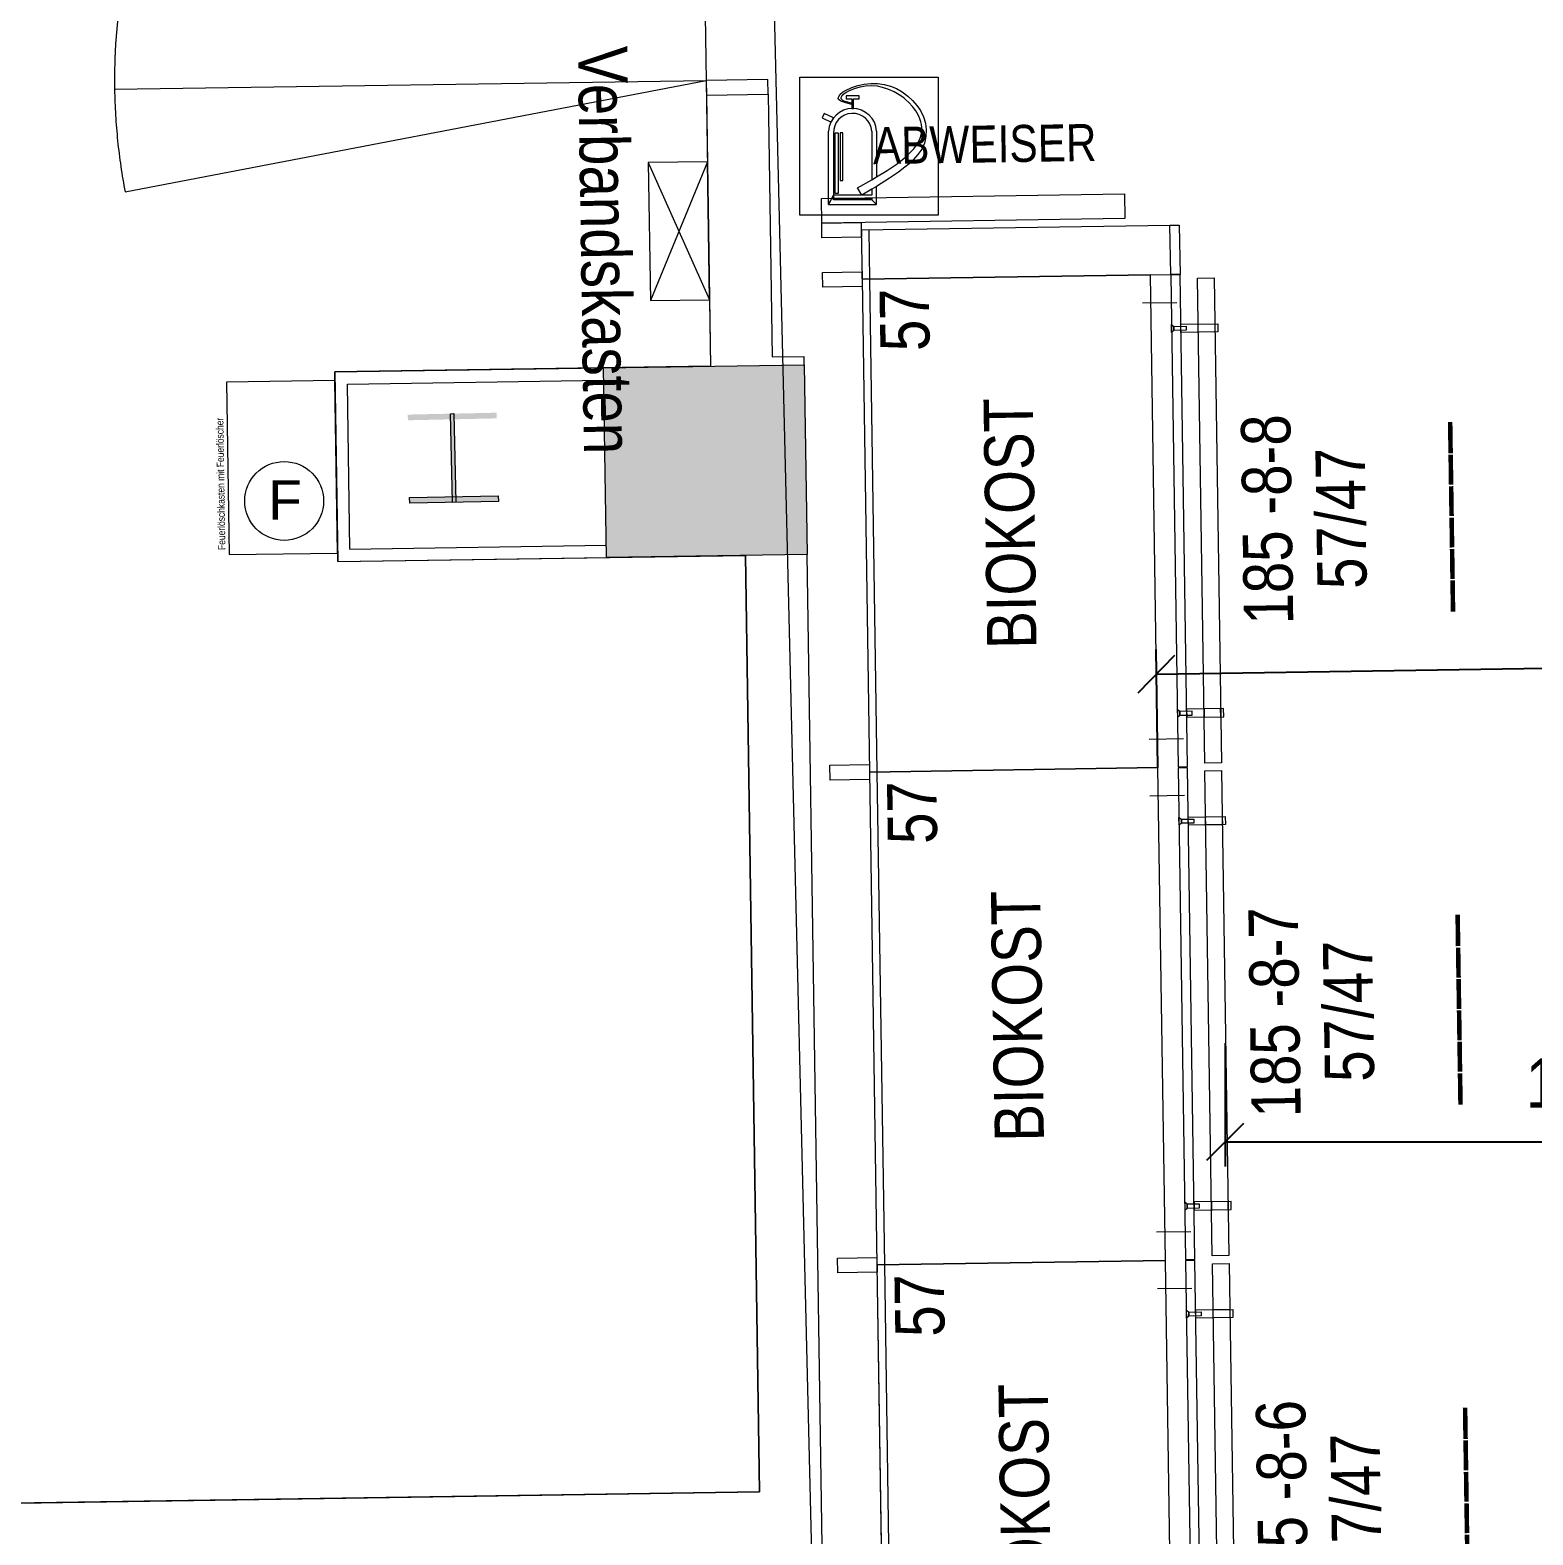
# Model space of a CAD drawing. Header units: millimetres. Extents: x 2027740 to 2136289, y -1533552 to -1491502.
# Drawn here: x 2062198 to 2065246, y -1512327 to -1509274 of the extents above; entities that cross this region are included whole.
import ezdxf
from ezdxf.enums import TextEntityAlignment as Align

# ---------------------------------------------------------------- set-up
doc = ezdxf.new("R2010")
doc.units = ezdxf.units.MM
doc.header["$MEASUREMENT"] = 0
doc.linetypes.add('AUSGEZOGEN', pattern=[0])
doc.linetypes.add('DGN Style 2', pattern=[375.045563, 225.027338, -150.018225])
for name, color, linetype, lineweight in [('01_Grundriss', 7, 'Continuous', 0), ('10_Einrichtung', 7, 'Continuous', 0), ('10_Einrichtung (Construction)', 7, 'Continuous', 0), ('11_Schraffur', 9, 'Continuous', 0), ('13_Ladenbau', 94, 'Continuous', 0), ('16_Brandschutz', 94, 'Continuous', 0), ('16_Brandschutz (Construction)', 94, 'Continuous', 0), ('20_Sortimentierung', 7, 'Continuous', 0), ('21_Modulnummer', 7, 'Continuous', 0)]:
    doc.layers.add(name, color=color, linetype=linetype, lineweight=lineweight)
doc.layers.add('15_Flächen', color=6, linetype='Continuous', lineweight=0, plot=False)
doc.styles.add('Rossmann', font='ARIALN.TTF', dxfattribs={"height": 100})
doc.styles.add('Style-Arial', font='arial.ttf')
doc.styles.add('Style-Arial Narrow', font='ARIALN.TTF')
doc.dimstyles.new('Rossmann', dxfattribs={"dimtxt": 100, "dimasz": 75, "dimexe": 50, "dimexo": 0.0625, "dimgap": 50, "dimtad": 1, "dimdec": 3, "dimlfac": 0.001, "dimzin": 3, "dimtxsty": 'Rossmann', "dimcen": 0, "dimadec": 3, "dimazin": 0, "dimtfac": 1, "dimtdec": 0, "dimtofl": 0, "dimtmove": 0, "dimatfit": 1, "dimfxl": 200, "dimfxlon": 1, "dimfrac": 2, "dimtolj": 1, "dimtzin": 3, "dimarcsym": 0})

# ---------------------------------------------------------------- blocks, each defined once
blk = doc.blocks.new('_Oblique')
at = {"color": 0, "linetype": 'ByBlock', "lineweight": -2}
blk.add_line((0.5, 0.5), (-0.5, -0.5), dxfattribs=at)
blk = doc.blocks.new('*D49')
at = {"layer": '10_Einrichtung', "color": 0, "linetype": 'ByBlock', "lineweight": -2, "transparency": 16777216}
for p, q in [((2064622, -1511329.9), (2064622, -1511579.9)), ((2066422.2, -1511329.9), (2066422.2, -1511579.9))]:
    blk.add_line(p, q, dxfattribs=at)
at = {"layer": '10_Einrichtung', "color": 0, "lineweight": -2, "transparency": 16777216}
blk.add_line((2064622, -1511529.9), (2066422.2, -1511529.9), dxfattribs=at)
at = {"layer": 'Defpoints', "color": 0, "lineweight": 0, "transparency": 16777216}
for p in [(2066422.2, -1510792.3), (2064622, -1511269), (2066422.2, -1511529.9)]:
    blk.add_point(p, dxfattribs=at)
at = {"layer": '10_Einrichtung', "color": 0, "lineweight": -2, "transparency": 16777216, "xscale": 75, "yscale": 75, "zscale": 75, "rotation": 180}
blk.add_blockref('_Oblique', (2064622, -1511529.9), dxfattribs=at)
at = {"layer": '10_Einrichtung', "color": 0, "lineweight": -2, "transparency": 16777216, "xscale": 75, "yscale": 75, "zscale": 75}
blk.add_blockref('_Oblique', (2066422.2, -1511529.9), dxfattribs=at)
at = {"layer": '10_Einrichtung', "color": 0, "transparency": 16777216, "insert": (2065375.3, -1511419.8), "char_height": 100, "attachment_point": 5, "style": 'Style-Arial Narrow'}
blk.add_mtext('\\A1;1,800', dxfattribs=at)
blk = doc.blocks.new('Feuerlöscher')
at = {"color": 1, "ltscale": 0.01}
blk.add_circle((0, 0), 0.1, dxfattribs=at)
at = {"color": 1, "style": 'Style-Arial'}
blk.add_text('F', height=0.1, dxfattribs=at).set_placement((-0.0403, -0.0476))
blk = doc.blocks.new('*U16')
at = {"layer": '01_Grundriss', "color": 0, "linetype": 'Continuous', "lineweight": 0, "ltscale": 0.01}
for p, q in [((0.005108, 0.006625), (0.005108, -0.005375)), ((-0.006892, -0.005375), (-0.007192, -0.005375)), ((0.005108, -0.006625), (0.005108, -0.005375)), ((0.005108, -0.005375), (0.005408, -0.005375)), ((-0.006892, -0.006625), (-0.007192, -0.006625)), ((0.005408, -0.006625), (0.005108, -0.006625))]:
    blk.add_line(p, q, dxfattribs=at)
at = {"layer": '01_Grundriss', "color": 0, "linetype": 'DGN Style 2', "lineweight": 0, "ltscale": 0.01}
blk.add_line((0.007192, 0.006443), (0.005108, -0.005375), dxfattribs=at)
at = {"layer": '01_Grundriss', "color": 0}
for p, q in [((-0.007192, -0.005375), (-0.007192, -0.006625)), ((-0.006892, -0.005375), (-0.006892, -0.006625)), ((0.005408, -0.005375), (0.005408, -0.006625))]:
    blk.add_line(p, q, dxfattribs=at)
at = {"layer": '01_Grundriss', "color": 0, "linetype": 'Continuous', "lineweight": 0, "ltscale": 0.01, "extrusion": (0, 0, -1)}
blk.add_arc((-0.005108, -0.005375), 0.012, 0, 90, dxfattribs=at)
at = {"layer": '01_Grundriss', "color": 0, "linetype": 'DGN Style 2', "lineweight": 0, "ltscale": 0.01, "extrusion": (0, 0, -1)}
blk.add_arc((-0.005108, -0.005375), 0.012, 90, 100, dxfattribs=at)
blk = doc.blocks.new('*U137')
at = {"layer": '16_Brandschutz', "color": 1, "linetype": 'Continuous'}
for p, q in [((-35.5, 120.6), (-23, 124.6)), ((-23, 124.6), (-9.7, 127.5)), ((-9.7, 127.5), (3.6, 128.9)), ((5, 124.2), (-7.1, 123.5)), ((3.6, 128.9), (17.6, 128.9)), ((17.2, 123.3), (5, 124.2)), ((17.6, 128.9), (31.1, 127.2)), ((31.1, 127.2), (44.1, 123.8)), ((-63.4, 97.9), (-63, 101.1)), ((-61.7, 95.3), (-63.4, 97.9)), ((-63, 101.1), (-59.6, 106.9)), ((-57.9, 92.8), (-61.7, 95.3)), ((-59.6, 106.9), (-54.5, 111.4)), ((-57.5, 100.7), (-57.9, 99.4)), ((-57.9, 99.4), (-57.7, 98.2)), ((-57.7, 98.2), (-57.3, 97.2)), ((-55.8, 103.5), (-57.5, 100.7)), ((-57.3, 97.2), (-55.9, 95.8)), ((-55.9, 95.8), (-54.7, 94.9)), ((-51.7, 107.3), (-55.8, 103.5)), ((-54.7, 94.9), (-51.7, 93.5)), ((-54.5, 111.4), (-48.4, 114.9)), ((-47.2, 110.2), (-51.7, 107.3)), ((-51.7, 93.5), (-46.7, 91.8)), ((-48.4, 114.9), (-35.5, 120.6)), ((-42, 113.1), (-47.2, 110.2)), ((-20.5, 103.9), (-46.9, 103.9)), ((-46.9, 103.9), (-46.9, 97.3)), ((-46.9, 97.3), (-35.3, 97.3)), ((-30.6, 118), (-42, 113.1)), ((-35.3, 97.3), (-35.3, 89)), ((-32, 77.5), (-32, 97.3)), ((-32, 97.3), (-20.5, 97.3)), ((-19.1, 121.5), (-30.6, 118)), ((-20.5, 97.3), (-20.5, 103.9)), ((-7.1, 123.5), (-19.1, 121.5)), ((27.8, 121), (17.2, 123.3)), ((38.7, 117.6), (27.8, 121)), ((51.7, 111.7), (38.7, 117.6)), ((44.1, 123.8), (56.9, 118.5)), ((62.1, 105.9), (51.7, 111.7)), ((56.9, 118.5), (68.4, 111.8)), ((71.7, 99.3), (62.1, 105.9)), ((68.4, 111.8), (79.7, 103.2)), ((75.9, 95.5), (71.7, 99.3)), ((81.9, 90.2), (75.9, 95.5)), ((79.7, 103.2), (89.8, 93.9)), ((89.8, 93.9), (98.5, 84)), ((-92.3, 67.5), (-96.6, 58.6)), ((-72.8, 58.2), (-92.3, 67.5)), ((-47.5, 89), (-57.9, 92.8)), ((-35.3, 85.7), (-47.5, 89)), ((-46.7, 91.8), (-37, 89.4)), ((-37, 89.4), (-35.3, 89)), ((-35.3, 89), (-35.3, 85.7)), ((-35.3, 89), (-35.3, 85.7)), ((-35.3, 85.7), (-35.3, 77.5)), ((-35.3, 77.5), (-32, 77.5)), ((89.6, 81.8), (81.9, 90.2)), ((91.8, 79), (89.6, 81.8)), ((96.5, 72.6), (91.8, 79)), ((99.3, 67.6), (96.5, 72.6)), ((98.5, 84), (105.7, 73.2)), ((102.5, 61.5), (99.3, 67.6)), ((105.7, 73.2), (112, 60.5)), ((-96.6, 58.6), (-78.1, 49.7)), ((-78.1, 49.7), (-72.8, 58.1)), ((-72.8, 58.1), (-72.8, 58.2)), ((104.8, 56.1), (102.5, 61.5)), ((106.6, 50.4), (104.8, 56.1)), ((107.8, 44.5), (106.6, 50.4)), ((108.5, 38.7), (107.8, 44.5)), ((108, 27), (108.4, 33.1)), ((108.4, 33.1), (108.5, 38.7)), ((112, 60.5), (116, 47.5)), ((116, 47.5), (117.7, 33.6)), ((117.7, 33.6), (117.2, 19.7)), ((-73.3, 26.6), (-73.3, -100.8)), ((-69.7, -97.5), (-69.7, 27.7)), ((-69.7, 27.7), (-63.3, 27.7)), ((-63.3, 27.7), (-63.3, -97.5)), ((-53.6, 27.4), (-59.7, 27.4)), ((-59.7, 27.4), (-59.7, -71.1)), ((-53.6, -71.1), (-53.6, 27.4)), ((5.9, 30.7), (5.9, -69.1)), ((15.7, 30.7), (15.7, -63.4)), ((92.1, -5.3), (98.9, 3.9)), ((98.9, 3.9), (104.5, 14.6)), ((104.5, 14.6), (106.6, 20.4)), ((106.6, 20.4), (108, 27)), ((114.1, 6.3), (108.6, -6)), ((117.2, 19.7), (114.1, 6.3)), ((56, -37.6), (74.9, -22.8)), ((74.9, -22.8), (83.7, -14.6)), ((91.9, -27.4), (82.6, -36.1)), ((83.7, -14.6), (92.1, -5.3)), ((100.8, -17.4), (91.9, -27.4)), ((108.6, -6), (100.8, -17.4)), ((15.7, -63.4), (37.3, -50.2)), ((37.3, -50.2), (56, -37.6)), ((60.8, -53.7), (42.3, -66.2)), ((73.6, -43.4), (60.8, -53.7)), ((82.6, -36.1), (73.6, -43.4)), ((-59.7, -71.1), (-53.6, -71.1)), ((-23.4, -86.1), (6, -69.1)), ((-14.8, -100.7), (-23.4, -86.1)), ((5.9, -88.8), (-14.8, -100.7)), ((15.7, -82.9), (5.9, -88.8)), ((15.7, -82.9), (5.9, -88.8)), ((5.9, -88.8), (5.9, -100.8)), ((6, -69.1), (15.7, -63.4)), ((42.3, -66.2), (15.7, -82.9)), ((15.7, -120.5), (15.7, -82.9)), ((-73.3, -100.8), (-83.2, -120.5)), ((-83.2, -120.5), (-73.3, -100.8)), ((-83.2, -120.5), (15.7, -120.5)), ((-83.2, -120.5), (-83.2, -120.5)), ((-73.2, -107.4), (-73.3, -100.8)), ((-14.8, -100.8), (-73.3, -100.8)), ((-73.3, -100.8), (-73.2, -107.4)), ((-73.2, -107.4), (-73.3, -100.8)), ((-73.2, -110.6), (-73.2, -107.4)), ((-73.2, -107.4), (5.9, -107.4)), ((5.9, -110.6), (-73.2, -110.6)), ((-63.3, -97.5), (-69.7, -97.5)), ((5.9, -100.8), (-14.8, -100.8)), ((5.9, -107.4), (5.9, -110.6)), ((15.7, -120.5), (5.9, -110.6)), ((5.9, -110.6), (15.7, -120.5)), ((5.9, -110.6), (15.7, -120.5))]:
    blk.add_line(p, q, dxfattribs=at)
at = {"layer": '16_Brandschutz', "color": 1, "linetype": 'Continuous', "flags": 128}
blk.add_lwpolyline([(-142.1, 142.1), (142.1, 142.1), (142.1, -142.1), (-142.1, -142.1)], close=True, dxfattribs=at)
blk.add_lwpolyline([(-83.2, -120.5), (-83.2, 30.7)], dxfattribs=at)
at = {"layer": '16_Brandschutz', "color": 1, "linetype": 'Continuous'}
for centre, radius, start, end in [((-33.8, 28), 49.5, 3.1466, 176.8534), ((-33.6, 27.8), 39.7, 4.1848, 181.7432), ((-33.6, 27.8), 39.7, 179.3872, 181.7732)]:
    blk.add_arc(centre, radius, start, end, dxfattribs=at)
blk = doc.blocks.new('FLö')
at = {"layer": '16_Brandschutz', "color": 1, "linetype": 'Continuous', "xscale": 0.9850171335536928, "yscale": 0.9850171335536928, "zscale": 0.9850171335536928}
blk.add_blockref('*U137', (0, 40), dxfattribs=at)
blk = doc.blocks.new('Boi rechts T57')
at = {"layer": '10_Einrichtung', "color": 7, "linetype": 'Continuous', "lineweight": 0}
for p, q in [((-50, -267.5), (50, -267.5)), ((-50, -282.5), (50, -282.5))]:
    blk.add_line(p, q, dxfattribs=at)
at = {"layer": '10_Einrichtung', "color": 23, "lineweight": 13, "flags": 128}
blk.add_lwpolyline([(-50, 362.5), (50, 362.5), (50, 343.5), (-50, 343.5)], close=True, dxfattribs=at)
at = {"layer": '10_Einrichtung', "color": 7, "linetype": 'Continuous', "lineweight": 0, "flags": 128}
for points in [[(-35, -362.5), (-65, -362.5), (-65, -282.5), (-35, -282.5)], [(65, -362.5), (35, -362.5), (35, -282.5), (65, -282.5)]]:
    blk.add_lwpolyline(points, close=True, dxfattribs=at)
at = {"layer": '10_Einrichtung (Construction)', "color": 23, "linetype": 'Continuous', "lineweight": 13}
blk.add_line((-50, -282.5), (-50, 343.5), dxfattribs=at)
at = {"layer": '10_Einrichtung (Construction)', "color": 7, "linetype": 'Continuous', "lineweight": 0}
blk.add_line((50, -282.5), (50, 343.5), dxfattribs=at)
blk = doc.blocks.new('Bior')
at = {"layer": '10_Einrichtung', "color": 23, "linetype": 'Continuous', "lineweight": 13}
blk.add_blockref('Boi rechts T57', (-50, 322.5), dxfattribs=at)
blk = doc.blocks.new('Z205_1_5')
at = {"layer": '10_Einrichtung', "color": 7, "linetype": 'Continuous', "lineweight": 0}
for p, q in [((500, 305), (-500, 305)), ((-442.5, -317.8), (-442.5, -248)), ((442.5, -317.8), (442.5, -248))]:
    blk.add_line(p, q, dxfattribs=at)
at = {"layer": '10_Einrichtung', "color": 7, "linetype": 'Continuous', "lineweight": 0, "flags": 128}
for points in [[(-515, 400), (-485, 400), (-485, 320), (-515, 320)], [(485, 400), (515, 400), (515, 320), (485, 320)], [(500, 320), (-500, 320), (-500, -265), (500, -265)]]:
    blk.add_lwpolyline(points, close=True, dxfattribs=at)
at = {"layer": '10_Einrichtung', "color": 23, "linetype": 'Continuous', "lineweight": 13, "flags": 128}
blk.add_lwpolyline([(-498.7, -325), (498.8, -325), (498.8, -306), (-498.7, -306)], close=True, dxfattribs=at)
at = {"layer": '10_Einrichtung', "lineweight": 0, "ltscale": 0.01, "flags": 128}
for points in [[(-398.7, -325), (-398.7, -400), (-382.2, -400), (-382.2, -325)], [(-398.5, -306), (-394.5, -311), (-386.5, -311), (-382.5, -306)], [(-394.5, -311), (-394.5, -336), (-386.5, -336), (-386.5, -311)], [(398.8, -325), (398.8, -400), (382.3, -400), (382.3, -325)], [(398.5, -306), (394.5, -311), (386.5, -311), (382.5, -306)], [(394.5, -311), (394.5, -336), (386.5, -336), (386.5, -311)], [(492, -394), (-492, -394), (-492, -360.3), (492, -360.3)], [(-398.7, -360.3), (-398.7, -394), (-382.2, -394), (-382.2, -360.3)], [(398.8, -360.3), (398.8, -394), (382.3, -394), (382.3, -360.3)]]:
    blk.add_lwpolyline(points, close=True, dxfattribs=at)
at = {"layer": '10_Einrichtung (Construction)', "color": 3, "linetype": 'Continuous', "lineweight": 0}
for p, q in [((-500, 320), (-500, -265)), ((500, 320), (500, -265))]:
    blk.add_line(p, q, dxfattribs=at)
at = {"layer": '10_Einrichtung (Construction)', "color": 5, "linetype": 'Continuous', "lineweight": 0}
blk.add_line((500, 320), (-500, 320), dxfattribs=at)
blk = doc.blocks.new('Biom_5')
at = {"layer": '10_Einrichtung', "color": 7, "linetype": 'Continuous', "lineweight": 0}
blk.add_blockref('Z205_1_5', (500, -360.0005), dxfattribs=at)
at = {"layer": '10_Einrichtung', "color": 7, "linetype": 'Continuous', "lineweight": 0, "style": 'Style-Arial Narrow'}
blk.add_text('57', height=100, dxfattribs=at).set_placement((980, -75), align=Align.TOP_RIGHT)
at = {"layer": '20_Sortimentierung', "color": 7, "linetype": 'Continuous', "lineweight": 0, "style": 'Style-Arial Narrow'}
blk.add_attdef('Biom_5_0', text='', height=100, dxfattribs=at).set_placement((500, -332.5), align=Align.MIDDLE_CENTER)
at = {"layer": '21_Modulnummer', "color": 7, "linetype": 'Continuous', "lineweight": 0, "insert": (500, -804), "char_height": 100, "attachment_point": 2, "line_spacing_factor": 0.6, "style": 'Style-Arial Narrow'}
blk.add_mtext('185 -8-6', dxfattribs=at)
at = {"layer": '21_Modulnummer', "color": 251, "linetype": 'Continuous', "lineweight": 0, "style": 'Style-Arial Narrow'}
blk.add_attdef('Biom_5_0', text='', height=100, dxfattribs=at).set_placement((500, -954), align=Align.TOP_CENTER)
at = {"layer": '21_Modulnummer', "color": 5, "linetype": 'Continuous', "lineweight": 0, "style": 'Style-Arial Narrow'}
blk.add_attdef('Biom_5_0', text='', height=100, dxfattribs=at).set_placement((500, -1104), align=Align.TOP_CENTER)
blk = doc.blocks.new('Z205_1_6')
at = {"layer": '10_Einrichtung', "color": 7, "linetype": 'Continuous', "lineweight": 0}
for p, q in [((500, 305), (-500, 305)), ((-442.5, -317.8), (-442.5, -248)), ((442.5, -317.8), (442.5, -248))]:
    blk.add_line(p, q, dxfattribs=at)
at = {"layer": '10_Einrichtung', "color": 7, "linetype": 'Continuous', "lineweight": 0, "flags": 128}
for points in [[(-515, 400), (-485, 400), (-485, 320), (-515, 320)], [(485, 400), (515, 400), (515, 320), (485, 320)], [(500, 320), (-500, 320), (-500, -265), (500, -265)]]:
    blk.add_lwpolyline(points, close=True, dxfattribs=at)
at = {"layer": '10_Einrichtung', "color": 23, "linetype": 'Continuous', "lineweight": 13, "flags": 128}
blk.add_lwpolyline([(-498.7, -325), (498.8, -325), (498.8, -306), (-498.7, -306)], close=True, dxfattribs=at)
at = {"layer": '10_Einrichtung', "lineweight": 0, "ltscale": 0.01, "flags": 128}
for points in [[(-398.7, -325), (-398.7, -400), (-382.2, -400), (-382.2, -325)], [(-398.5, -306), (-394.5, -311), (-386.5, -311), (-382.5, -306)], [(-394.5, -311), (-394.5, -336), (-386.5, -336), (-386.5, -311)], [(398.8, -325), (398.8, -400), (382.3, -400), (382.3, -325)], [(398.5, -306), (394.5, -311), (386.5, -311), (382.5, -306)], [(394.5, -311), (394.5, -336), (386.5, -336), (386.5, -311)], [(492, -394), (-492, -394), (-492, -360.3), (492, -360.3)], [(-398.7, -360.3), (-398.7, -394), (-382.2, -394), (-382.2, -360.3)], [(398.8, -360.3), (398.8, -394), (382.3, -394), (382.3, -360.3)]]:
    blk.add_lwpolyline(points, close=True, dxfattribs=at)
at = {"layer": '10_Einrichtung (Construction)', "color": 3, "linetype": 'Continuous', "lineweight": 0}
for p, q in [((-500, 320), (-500, -265)), ((500, 320), (500, -265))]:
    blk.add_line(p, q, dxfattribs=at)
at = {"layer": '10_Einrichtung (Construction)', "color": 5, "linetype": 'Continuous', "lineweight": 0}
blk.add_line((500, 320), (-500, 320), dxfattribs=at)
blk = doc.blocks.new('Biom_6')
at = {"layer": '10_Einrichtung', "color": 7, "linetype": 'Continuous', "lineweight": 0}
blk.add_blockref('Z205_1_6', (500, -360.0005), dxfattribs=at)
at = {"layer": '10_Einrichtung', "color": 7, "linetype": 'Continuous', "lineweight": 0, "style": 'Style-Arial Narrow'}
blk.add_text('57', height=100, dxfattribs=at).set_placement((980, -75), align=Align.TOP_RIGHT)
at = {"layer": '20_Sortimentierung', "color": 7, "linetype": 'Continuous', "lineweight": 0, "style": 'Style-Arial Narrow'}
blk.add_attdef('Biom_6_0', text='', height=100, dxfattribs=at).set_placement((500, -332.5), align=Align.MIDDLE_CENTER)
at = {"layer": '21_Modulnummer', "color": 7, "linetype": 'Continuous', "lineweight": 0, "insert": (500, -804), "char_height": 100, "attachment_point": 2, "line_spacing_factor": 0.6, "style": 'Style-Arial Narrow'}
blk.add_mtext('185 -8-7', dxfattribs=at)
at = {"layer": '21_Modulnummer', "color": 251, "linetype": 'Continuous', "lineweight": 0, "style": 'Style-Arial Narrow'}
blk.add_attdef('Biom_6_0', text='', height=100, dxfattribs=at).set_placement((500, -954), align=Align.TOP_CENTER)
at = {"layer": '21_Modulnummer', "color": 5, "linetype": 'Continuous', "lineweight": 0, "style": 'Style-Arial Narrow'}
blk.add_attdef('Biom_6_0', text='', height=100, dxfattribs=at).set_placement((500, -1104), align=Align.TOP_CENTER)
blk = doc.blocks.new('Z205_1_7')
at = {"layer": '10_Einrichtung', "color": 7, "linetype": 'Continuous', "lineweight": 0}
for p, q in [((500, 305.0005), (-500, 305.0005)), ((-442.5, -317.7995), (-442.5, -248.0146)), ((442.5, -317.7995), (442.5, -248.0146))]:
    blk.add_line(p, q, dxfattribs=at)
at = {"layer": '10_Einrichtung', "color": 7, "linetype": 'Continuous', "lineweight": 0, "flags": 128}
for points in [[(-515, 400.0005), (-485, 400.0005), (-485, 320.0005), (-515, 320.0005)], [(485, 400.0005), (515, 400.0005), (515, 320.0005), (485, 320.0005)], [(500, 320.0005), (-500, 320.0005), (-500, -264.9995), (500, -264.9995)]]:
    blk.add_lwpolyline(points, close=True, dxfattribs=at)
at = {"layer": '10_Einrichtung', "color": 23, "linetype": 'Continuous', "lineweight": 13, "flags": 128}
blk.add_lwpolyline([(-498.75, -324.9995), (498.75, -324.9995), (498.75, -305.9995), (-498.75, -305.9995)], close=True, dxfattribs=at)
at = {"layer": '10_Einrichtung', "lineweight": 0, "ltscale": 0.01, "flags": 128}
for points in [[(-398.75, -324.9995), (-398.75, -399.9995), (-382.25, -399.9995), (-382.25, -324.9995)], [(-398.5, -305.9995), (-394.5, -310.9995), (-386.5, -310.9995), (-382.5, -305.9995)], [(-394.5, -310.9995), (-394.5, -335.9995), (-386.5, -335.9995), (-386.5, -310.9995)], [(398.75, -324.9995), (398.75, -399.9995), (382.25, -399.9995), (382.25, -324.9995)], [(398.5, -305.9995), (394.5, -310.9995), (386.5, -310.9995), (382.5, -305.9995)], [(394.5, -310.9995), (394.5, -335.9995), (386.5, -335.9995), (386.5, -310.9995)], [(492, -393.9995), (-492, -393.9995), (-492, -360.2995), (492, -360.2995)], [(-398.75, -360.2995), (-398.75, -393.9995), (-382.25, -393.9995), (-382.25, -360.2995)], [(398.75, -360.2995), (398.75, -393.9995), (382.25, -393.9995), (382.25, -360.2995)]]:
    blk.add_lwpolyline(points, close=True, dxfattribs=at)
at = {"layer": '10_Einrichtung (Construction)', "color": 3, "linetype": 'Continuous', "lineweight": 0}
for p, q in [((-500, 320.0005), (-500, -264.9995)), ((500, 320.0005), (500, -264.9995))]:
    blk.add_line(p, q, dxfattribs=at)
at = {"layer": '10_Einrichtung (Construction)', "color": 5, "linetype": 'Continuous', "lineweight": 0}
blk.add_line((500, 320.0005), (-500, 320.0005), dxfattribs=at)
blk = doc.blocks.new('Biom_7')
at = {"layer": '10_Einrichtung', "color": 7, "linetype": 'Continuous', "lineweight": 0}
blk.add_blockref('Z205_1_7', (500, -360.0005), dxfattribs=at)
at = {"layer": '10_Einrichtung', "color": 7, "linetype": 'Continuous', "lineweight": 0, "style": 'Style-Arial Narrow'}
blk.add_text('57', height=100, dxfattribs=at).set_placement((980, -75), align=Align.TOP_RIGHT)
at = {"layer": '20_Sortimentierung', "color": 7, "linetype": 'Continuous', "lineweight": 0, "style": 'Style-Arial Narrow'}
blk.add_attdef('Biom_7_0', text='', height=100, dxfattribs=at).set_placement((500, -332.5), align=Align.MIDDLE_CENTER)
at = {"layer": '21_Modulnummer', "color": 7, "linetype": 'Continuous', "lineweight": 0, "insert": (500, -804), "char_height": 100, "attachment_point": 2, "line_spacing_factor": 0.6, "style": 'Style-Arial Narrow'}
blk.add_mtext('185 -8-8', dxfattribs=at)
at = {"layer": '21_Modulnummer', "color": 251, "linetype": 'Continuous', "lineweight": 0, "style": 'Style-Arial Narrow'}
blk.add_attdef('Biom_7_0', text='', height=100, dxfattribs=at).set_placement((500, -954), align=Align.TOP_CENTER)
at = {"layer": '21_Modulnummer', "color": 5, "linetype": 'Continuous', "lineweight": 0, "style": 'Style-Arial Narrow'}
blk.add_attdef('Biom_7_0', text='', height=100, dxfattribs=at).set_placement((500, -1104), align=Align.TOP_CENTER)
blk = doc.blocks.new('Betriebsverbandskasten')
at = {"layer": '16_Brandschutz', "color": 132, "linetype": 'Continuous', "lineweight": 0}
for p, q in [((-160.4, 154.5), (119.6, 34.5)), ((-160.4, 34.5), (119.6, 154.5))]:
    blk.add_line(p, q, dxfattribs=at)
at = {"layer": '16_Brandschutz', "color": 132, "linetype": 'Continuous', "lineweight": 0, "flags": 128}
blk.add_lwpolyline([(119.6, 154.5), (-160.4, 154.5), (-160.4, 34.5), (119.6, 34.5)], close=True, dxfattribs=at)
at = {"layer": '16_Brandschutz (Construction)', "color": 132, "linetype": 'Continuous', "lineweight": 0, "insert": (-398, -4.5), "char_height": 100, "attachment_point": 1, "line_spacing_factor": 0.6, "style": 'Rossmann'}
blk.add_mtext('\\pt500;\\FArial Narrow;\\C132;Verbandskasten\\P', dxfattribs=at)
blk = doc.blocks.new('VerKa')
at = {"layer": '16_Brandschutz', "color": 132, "linetype": 'Continuous', "lineweight": 0}
blk.add_blockref('Betriebsverbandskasten', (20.4, -154.5), dxfattribs=at)
blk = doc.blocks.new('*D618')
at = {"layer": '13_Ladenbau', "color": 0, "linetype": 'ByBlock', "lineweight": -2, "transparency": 16777216}
for p, q in [((2066555.9, -1510739.6), (2066552.2, -1510499.5)), ((2064485.5, -1510771), (2064481.8, -1510530.9))]:
    blk.add_line(p, q, dxfattribs=at)
at = {"layer": '13_Ladenbau', "color": 0, "lineweight": -2, "transparency": 16777216}
blk.add_line((2064482.6, -1510580.9), (2066553, -1510549.5), dxfattribs=at)
at = {"layer": 'Defpoints', "color": 0, "lineweight": 0, "transparency": 16777216}
for p in [(2066553, -1510549.5), (2066555.9, -1510739.7), (2064485.5, -1510771)]:
    blk.add_point(p, dxfattribs=at)
at = {"layer": '13_Ladenbau', "color": 0, "lineweight": -2, "transparency": 16777216, "xscale": 75, "yscale": 75, "zscale": 75}
for p, rotation in [((2066553, -1510549.5), 0.8678960882241449), ((2064482.6, -1510580.9), 180.8678960882241)]:
    blk.add_blockref('_Oblique', p, dxfattribs=dict(at, rotation=rotation))
at = {"layer": '13_Ladenbau', "color": 0, "transparency": 16777216, "insert": (2065516.1, -1510455.1), "char_height": 100, "attachment_point": 5, "rotation": 0.8679, "style": 'Style-Arial Narrow'}
blk.add_mtext('\\A1;2,071', dxfattribs=at)

msp = doc.modelspace()

# ---------------------------------------------------------------- hatches: boundary and pattern name
at = {"layer": '01_Grundriss', "ltscale": 10}
msp.add_hatch(color=256, dxfattribs=at).paths.add_polyline_path([(2062964.265, -1510066.078), (2062964.0183, -1510054.5494), (2063143.9771, -1510050.6982), (2063144.2238, -1510062.2268)])
at = {"layer": '01_Grundriss', "ltscale": 10, "extrusion": (0, 0, -1)}
for points in [[(-2063054.3997, -1510232.6564), (-2063061.2982, -1510232.5088), (-2063057.4469, -1510052.55), (-2063050.5485, -1510052.6976)], [(-2062967.8695, -1510234.5082), (-2063147.8283, -1510230.657), (-2063147.5816, -1510219.1283), (-2062967.6228, -1510222.9796)]]:
    msp.add_hatch(color=256, dxfattribs=at).paths.add_polyline_path(points)
at = {"layer": '11_Schraffur', "linetype": 'AUSGEZOGEN', "ltscale": 10}
h = msp.add_hatch(dxfattribs=at)
h.set_pattern_fill('ANSI33', color=256, pattern_type=2)
h.set_pattern_definition([(45, (1922705.134, -1372376.27), (-44.90128, 44.90128), []), (45, (1922750.035, -1372376.27), (-44.90128, 44.90128), [31.75, -15.875])])
h.paths.add_polyline_path([(2063730.9957, -1505859.594), (2063725.0883, -1505469.6388), (2063325.1342, -1505475.6976), (2063331.0416, -1505865.6529)], flags=17)
h.paths.add_polyline_path([(2063773.8421, -1510338.4504), (2063768.0105, -1509953.4946), (2063361.0572, -1509959.6594), (2063366.8888, -1510344.6152)], flags=17)
h.paths.add_polyline_path([(2063819.7377, -1513368.1028), (2063813.8304, -1512978.1475), (2063406.8771, -1512984.3124), (2063412.7844, -1513374.2676)], flags=17)

# ---------------------------------------------------------------- linework, layer by layer
at = {"layer": '01_Grundriss', "linetype": 'AUSGEZOGEN', "ltscale": 10}
for p, q in [((2063569.7015, -1509406.4441), (2063694.6872, -1509404.5507)), ((2063569.7015, -1509406.4441), (2063578.0323, -1509956.3725)), ((2063694.6872, -1509404.5507), (2063702.7606, -1509937.4895)), ((2062816.1197, -1509967.9146), (2063361.0572, -1509959.6594)), ((2063702.7606, -1509937.4895), (2063767.7531, -1509936.505)), ((2063768.0105, -1509953.4946), (2063767.7531, -1509936.505)), ((2062821.9513, -1510352.8704), (2062816.1197, -1509967.9146)), ((2062841.4955, -1509992.533), (2063361.4359, -1509984.6565)), ((2062846.5698, -1510327.4946), (2062841.4955, -1509992.533)), ((2062846.5698, -1510327.4946), (2063366.5101, -1510319.6181)), ((2062821.9513, -1510352.8704), (2063366.8888, -1510344.6152)), ((2063677.6359, -1512240.1258), (2063648.8564, -1510340.3438)), ((2063813.8304, -1512978.1475), (2063773.8421, -1510338.4504)), ((2060398.0122, -1512289.8082), (2063677.6359, -1512240.1258))]:
    msp.add_line(p, q, dxfattribs=at)
at = {"layer": '01_Grundriss', "linetype": 'AUSGEZOGEN', "ltscale": 10, "flags": 128}
msp.add_lwpolyline([(2063366.8888, -1510344.6152), (2063361.0572, -1509959.6594), (2063768.0105, -1509953.4946), (2063773.8421, -1510338.4504)], close=True, dxfattribs=at)
at = {"layer": '01_Grundriss', "ltscale": 10, "flags": 128}
for points in [[(2063061.2982, -1510232.5088), (2063054.3997, -1510232.6564), (2063050.5485, -1510052.6976), (2063057.4469, -1510052.55)], [(2063147.5816, -1510219.1283), (2063147.8283, -1510230.657), (2062967.8695, -1510234.5082), (2062967.6228, -1510222.9796)]]:
    msp.add_lwpolyline(points, close=True, dxfattribs=at)
at = {"layer": '10_Einrichtung', "color": 5, "linetype": 'Continuous', "lineweight": 0, "flags": 128}
msp.add_lwpolyline([(2064418.5848, -1509656.7217), (2063803.6633, -1509666.037), (2063802.9059, -1509616.0428), (2064417.8275, -1509606.7275)], close=True, dxfattribs=at)
at = {"layer": '15_Flächen', "linetype": 'AUSGEZOGEN', "ltscale": 10, "flags": 128}
for points in [[(2063518.2363, -1498747.0007), (2069416.2347, -1498747.0007), (2069416.2347, -1497552.0007), (2086188.2347, -1497552.0007), (2086188.2347, -1498737.0007), (2094348.2347, -1498737.0007), (2094490.7314, -1497787.6353), (2108337.2777, -1497675.5442), (2108338.0062, -1497765.5413), (2109517.9676, -1497755.9892), (2109508.3603, -1497805.0575), (2109547.615, -1497812.7433), (2108805.7428, -1501601.7995), (2108766.4882, -1501594.1137), (2108756.8809, -1501643.182), (2107891.7578, -1501473.7966), (2107780.5881, -1502052.9736), (2107765.8571, -1502050.146), (2107762.6687, -1502066.757), (2107762.6687, -1502066.757), (2107551.5231, -1502026.2288), (2107517.1505, -1502019.6312), (2107517.1505, -1502019.6312), (2106749.1698, -1501872.2218), (2106546.6419, -1502927.3614), (2106495.5741, -1502917.5593), (2106064.4675, -1505163.5593), (2106115.5353, -1505173.3614), (2105970.73, -1505927.7748), (2105970.73, -1505927.7748), (2105970.73, -1505927.7748), (2105970.73, -1505927.7748), (2105925.3788, -1506164.0476), (2106938.8777, -1506358.5828), (2106935.6894, -1506375.1937), (2106950.4205, -1506378.0213), (2106843.9162, -1506932.8923), (2107683.5883, -1507094.0624), (2107674.1631, -1507143.1661), (2107713.446, -1507150.7062), (2107014.288, -1510793.2134), (2106975.0051, -1510785.6733), (2106965.5799, -1510834.777), (2106437.4116, -1510724.1616), (2106384.1156, -1510978.6405), (2100740.5785, -1509934.0344), (2100598.6456, -1510756.8831), (2092446.7045, -1510980.2262), (2092417.4768, -1511217.0547), (2092428.2323, -1511218.3821), (2092261.6635, -1512398.2829), (2091681.6913, -1512316.4071), (2091593.672, -1512918.1904), (2086495.8059, -1512012.1881), (2085680.4686, -1517269.6664), (2081425.2555, -1516914.6143), (2082017.1994, -1514073.6274), (2081723.5068, -1514012.434), (2081595.0066, -1514629.1601), (2063839.6788, -1514684.447), (2063626.0077, -1505861.1845), (2063730.9957, -1505861.1845), (2063725.0883, -1505469.6388), (2063620.1004, -1505471.2292)], [(2055086.7993, -1507166.4714), (2061766.2724, -1507023.5252), (2061773.654, -1507368.4462), (2063538.2562, -1507330.6822), (2063578.0323, -1509956.3725), (2062816.1197, -1509967.9146), (2062821.9513, -1510352.8704), (2063648.8564, -1510340.3438), (2063677.6359, -1512240.1258), (2055165.6125, -1512369.0728)]]:
    msp.add_lwpolyline(points, close=True, dxfattribs=at)
at = {"layer": '16_Brandschutz', "color": 1, "linetype": 'AUSGEZOGEN', "ltscale": 10, "flags": 128}
msp.add_lwpolyline([(2062601.7115, -1510338.7048), (2062821.6863, -1510335.3724), (2062816.3848, -1509985.4126), (2062596.41, -1509988.7449)], close=True, dxfattribs=at)

# ---------------------------------------------------------------- block references
at = {"layer": '01_Grundriss', "ltscale": 10, "extrusion": (0, 0, -1), "xscale": 99999.99999999997, "yscale": 99999.99999999997, "zscale": 99999.99999999997, "rotation": 269.1321039118455}
msp.add_blockref('*U16', (-2063024.0719, -1508873.8369), dxfattribs=at)
at = {"layer": '10_Einrichtung', "color": 23, "linetype": 'Continuous', "lineweight": 13, "true_color": 0xcd853f, "rotation": 270.8678960881101}
msp.add_blockref('Bior', (2063845.4006, -1509780.418), dxfattribs=at)
at = {"layer": '16_Brandschutz', "color": 132, "linetype": 'Continuous', "lineweight": 0, "rotation": 270.8678960881416}
msp.add_blockref('VerKa', (2063573.8669, -1509681.4083), dxfattribs=at)
at = {"layer": '16_Brandschutz', "color": 1, "linetype": 'Continuous'}
msp.add_blockref('FLö', (2063899.4937, -1509549.8766), dxfattribs=at)
at = {"layer": '16_Brandschutz', "ltscale": 10, "xscale": 800, "yscale": 800, "zscale": 800}
msp.add_blockref('Feuerlöscher', (2062713.2658, -1510229.7838), dxfattribs=at)
at = {"layer": '21_Modulnummer', "color": 7, "linetype": 'Continuous', "lineweight": 0}
ref = msp.add_blockref('Biom_7', (2063860.5476, -1510780.3032), dxfattribs=dict(at, rotation=90.86789608811002))
ref.add_attrib('Biom_7_0', '57/47', dxfattribs={"color": 251, "linetype": 'Continuous', "lineweight": 0, "height": 100, "rotation": 90.8678961, "style": 'Style-Arial Narrow'}).set_placement((2064806.8647, -1510265.9103), align=Align.TOP_CENTER)
ref.add_attrib('Biom_7_0', '______', dxfattribs={"color": 5, "linetype": 'Continuous', "lineweight": 0, "height": 100, "rotation": 90.8678961, "style": 'Style-Arial Narrow'}).set_placement((2064956.8475, -1510263.6382), align=Align.TOP_CENTER)
ref.add_attrib('Biom_7_0', 'BIOKOST', dxfattribs={"layer": '20_Sortimentierung', "color": 7, "linetype": 'Continuous', "lineweight": 0, "height": 100, "rotation": 90.8678961, "style": 'Style-Arial Narrow'}).set_placement((2064185.436, -1510275.3242), align=Align.MIDDLE_CENTER)
ref = msp.add_blockref('Biom_6', (2063875.6947, -1511780.1885), dxfattribs=dict(at, rotation=90.86789608811002))
ref.add_attrib('Biom_6_0', '57/47', dxfattribs={"color": 251, "linetype": 'Continuous', "lineweight": 0, "height": 100, "rotation": 90.8678961, "style": 'Style-Arial Narrow'}).set_placement((2064822.0117, -1511265.7956), align=Align.TOP_CENTER)
ref.add_attrib('Biom_6_0', '______', dxfattribs={"color": 5, "linetype": 'Continuous', "lineweight": 0, "height": 100, "rotation": 90.8678961, "style": 'Style-Arial Narrow'}).set_placement((2064971.9945, -1511263.5235), align=Align.TOP_CENTER)
ref.add_attrib('Biom_6_0', 'BIOKOST', dxfattribs={"layer": '20_Sortimentierung', "color": 7, "linetype": 'Continuous', "lineweight": 0, "height": 100, "rotation": 90.8678961, "style": 'Style-Arial Narrow'}).set_placement((2064200.583, -1511275.2095), align=Align.MIDDLE_CENTER)
ref = msp.add_blockref('Biom_5', (2063890.8418, -1512780.0738), dxfattribs=dict(at, rotation=90.86789608811002))
ref.add_attrib('Biom_5_0', '57/47', dxfattribs={"color": 251, "linetype": 'Continuous', "lineweight": 0, "height": 100, "rotation": 90.8678961, "style": 'Style-Arial Narrow'}).set_placement((2064837.1588, -1512265.6809), align=Align.TOP_CENTER)
ref.add_attrib('Biom_5_0', '______', dxfattribs={"color": 5, "linetype": 'Continuous', "lineweight": 0, "height": 100, "rotation": 90.8678961, "style": 'Style-Arial Narrow'}).set_placement((2064987.1416, -1512263.4088), align=Align.TOP_CENTER)
ref.add_attrib('Biom_5_0', 'BIOKOST', dxfattribs={"layer": '20_Sortimentierung', "color": 7, "linetype": 'Continuous', "lineweight": 0, "height": 100, "rotation": 90.8678961, "style": 'Style-Arial Narrow'}).set_placement((2064215.7301, -1512275.0948), align=Align.MIDDLE_CENTER)

# ---------------------------------------------------------------- texts
at = {"layer": '10_Einrichtung (Construction)', "color": 5, "linetype": 'Continuous', "lineweight": 0, "style": 'Style-Arial Narrow'}
msp.add_text('ABWEISER', height=75, rotation=0.8678961, dxfattribs=at).set_placement((2063906.8372, -1509471.5094), align=Align.TOP_LEFT)
at = {"layer": '16_Brandschutz', "color": 1, "style": 'Style-Arial Narrow'}
msp.add_text('Feuerlöschkasten mit Feuerlöscher', height=15, rotation=90.8678961, dxfattribs=at).set_placement((2062594.0732, -1510329.1569))

# ---------------------------------------------------------------- dimensions: what is measured, and where the dimension line sits
at = {"layer": '10_Einrichtung'}
dim = msp.add_linear_dim(base=(2066422.2363, -1511529.9076), p1=(2064622.0347, -1511269.0106), p2=(2066422.2363, -1510792.289), dimstyle='Rossmann', override={"dimtxsty": 'Style-Arial Narrow', "dimblk": 'Oblique', "dimtdec": 3}, dxfattribs=at)
dim.commit()
dim.dimension.update_dxf_attribs({"geometry": '*D49', "text_midpoint": (2065375.2757, -1511529.9076), "dimtype": 160})
at = {"layer": '13_Ladenbau'}
dim = msp.add_linear_dim(base=(2066552.9781, -1510549.5352), p1=(2064485.4759, -1510771.022), p2=(2066555.8582, -1510739.6581), angle=0.8678961, dimstyle='Rossmann', override={"dimtxsty": 'Style-Arial Narrow', "dimblk": 'Oblique', "dimtdec": 3}, dxfattribs=at)
dim.commit()
dim.dimension.update_dxf_attribs({"geometry": '*D618', "text_midpoint": (2065516.1193, -1510455.1342)})

doc.saveas('drawing.dxf')
